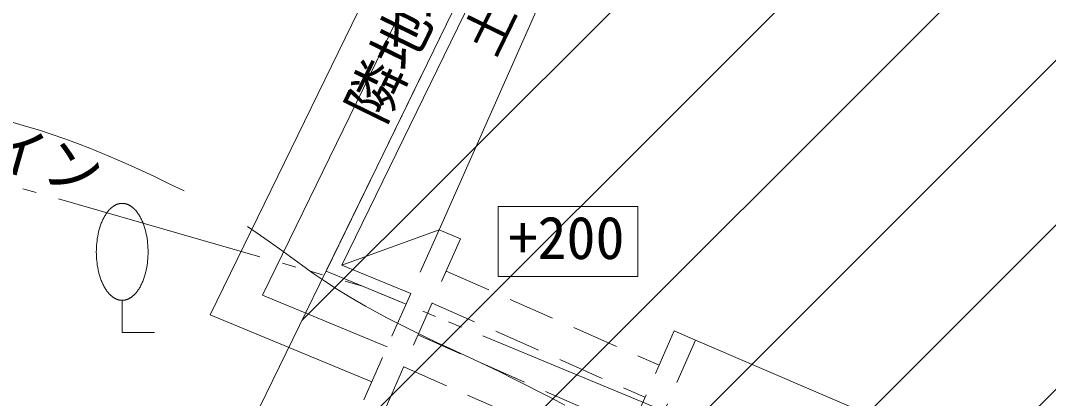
# Model space of a CAD drawing. Units: millimetres at full size, sheet at 1:200; details may follow other scales. Extents: x -40000 to 40000, y -27700 to 27700.
# Drawn here: x -12309 to -3476, y 3581 to 6829 of the extents above; entities that cross this region are included whole.
import ezdxf
from ezdxf.enums import TextEntityAlignment as Align

# ---------------------------------------------------------------- set-up
doc = ezdxf.new("R2010")
doc.units = ezdxf.units.MM
doc.header["$LTSCALE"] = 200
for name, pattern in [('CHAIN', [18.5, 12, -1.5, 3.5, -1.5]), ('DASHED2', [3, 2, -1]), ('DOUBLE_CHAIN2', [12.8, 9, -1, 0.6, -0.6, 0.6, -1])]:
    doc.linetypes.add(name, pattern=pattern)
for name, color, linetype, lineweight in [('0-0_通り芯', 33, 'Continuous', 18), ('0-4_外構２', 6, 'Continuous', 13), ('0-9_雨水ルート', 134, 'Continuous', 9), ('C-0_Layer192', 8, 'Continuous', 18), ('C-C_寸法', 5, 'Continuous', 13), ('C-D_文字', 1, 'Continuous', 18)]:
    doc.layers.add(name, color=color, linetype=linetype, lineweight=lineweight)
doc.styles.add('ＭＳ ゴシック', font='')
doc.styles.get('ＭＳ ゴシック').set_extended_font_data('MS Gothic')

msp = doc.modelspace()

# ---------------------------------------------------------------- linework, layer by layer
at = {"layer": '0-0_通り芯'}
for p, q in [((-5541.2, 13169.5), (-9684.1, 4676.2)), ((-8955.5, 4482.7), (-9547.6, 4727.9)), ((-8996, 4391.3), (-9684.1, 4676.2)), ((-9158.1, 4025.4), (-10230.1, 4469.4)), ((-9291.7, 3723.6), (-10680.5, 4298.7)), ((-1476.7, 1920.2), (-6507.7, 4083))]:
    msp.add_line(p, q, dxfattribs=at)
at = {"layer": '0-0_通り芯', "color": 2, "linetype": 'DASHED2', "lineweight": 13}
for p, q in [((-8712.7, 5030.9), (-11021.5, -181.7)), ((-8528.9, 4951.9), (-10834.6, -253.5)), ((-8528.9, 4951.9), (-8712.7, 5030.9)), ((-8651.3, 4675.6), (-6822.7, 3865.7)), ((-8772.8, 4401.3), (-6944.2, 3591.4)), ((-6691.4, 4162), (-8944.5, -924.8)), ((-6507.7, 4083), (-6691.4, 4162)), ((-8894.3, 4127), (-7065.7, 3317.1)), ((-6507.7, 4083), (-8761.3, -1005.1)), ((-9015.8, 3852.7), (-7187.2, 3042.8))]:
    msp.add_line(p, q, dxfattribs=at)
at = {"layer": '0-0_通り芯'}
for points in [[(-4660.2, 14571.5), (-6158.3, 13569.6), (-10680.5, 4298.7)], [(-4443.3, 14319.5), (-5900.7, 13344.9), (-10230.1, 4469.4)], [(-5900.7, 13344.9), (-5181.7, 12994.1), (-8712.7, 5030.9)], [(-5451.3, 13125.6), (-9547.6, 4727.9), (-8712.7, 5030.9)]]:
    msp.add_lwpolyline(points, dxfattribs=at)
at = {"layer": '0-4_外構２'}
for points in [[(-10904.7, 5366.2), (-11030.9, 5427), (-11152.5, 5484.8), (-11270.1, 5539.5), (-11384.3, 5591.4), (-11495.8, 5640.6), (-11605.4, 5687.2), (-11713.6, 5731.3), (-11821.1, 5773.2), (-11928.7, 5812.8), (-12036.9, 5850.4), (-12146.5, 5886), (-12258.1, 5919.8), (-12372.4, 5952)], [(-7630.8, 3523.4), (-7750.5, 3585.4), (-7875, 3649.9), (-7946.6, 3686.9), (-8072.5, 3750.9), (-8191.4, 3809.6), (-8304.7, 3863.9), (-8413.6, 3915.1), (-8519.5, 3964.1), (-8623.5, 4012), (-8727.1, 4060.1), (-8831.5, 4109.3), (-8937.9, 4160.8), (-9047.7, 4215.7), (-9162.2, 4275), (-9282.6, 4339.8), (-9343.9, 4373.8), (-9468.8, 4446.1), (-9584.8, 4517.8), (-9693.5, 4588.8), (-9796.5, 4659.2), (-9895.1, 4729), (-9990.9, 4798.2), (-10085.4, 4866.9), (-10180.2, 4935), (-10276.6, 5002.5), (-10360.3, 5059.1)]]:
    msp.add_lwpolyline(points, dxfattribs=at)
at = {"layer": '0-9_雨水ルート'}
for points in [[(-11435.9, 5257.9), (-11438.4, 5257.8), (-11440.8, 5257.8), (-11443.3, 5257.6), (-11445.8, 5257.4), (-11448.3, 5257.2), (-11450.8, 5256.9), (-11453.3, 5256.6), (-11455.9, 5256.2), (-11458.4, 5255.7), (-11460.9, 5255.2), (-11463.5, 5254.6), (-11466.1, 5254), (-11468.6, 5253.3), (-11471.2, 5252.6), (-11473.8, 5251.8), (-11476.3, 5250.9), (-11478.9, 5250), (-11481.5, 5249), (-11484.1, 5247.9), (-11486.7, 5246.8), (-11489.3, 5245.7), (-11491.9, 5244.4), (-11494.5, 5243.1), (-11497.1, 5241.8), (-11499.6, 5240.4), (-11502.2, 5238.9), (-11504.8, 5237.3), (-11507.4, 5235.7), (-11510, 5234), (-11512.6, 5232.3), (-11515.1, 5230.5), (-11517.7, 5228.6), (-11522.8, 5224.7), (-11527.9, 5220.5), (-11533, 5216), (-11538, 5211.3), (-11543, 5206.3), (-11547.9, 5201.1), (-11552.7, 5195.6)], [(-11323.9, 5201.1), (-11328.8, 5206.3), (-11333.8, 5211.3), (-11338.8, 5216), (-11343.9, 5220.5), (-11349, 5224.7), (-11354.1, 5228.6), (-11356.6, 5230.5), (-11359.2, 5232.3), (-11361.8, 5234), (-11364.4, 5235.7), (-11367, 5237.3), (-11369.6, 5238.9), (-11372.1, 5240.4), (-11374.7, 5241.8), (-11377.3, 5243.1), (-11379.9, 5244.4), (-11382.5, 5245.7), (-11385.1, 5246.8), (-11387.7, 5247.9), (-11390.3, 5249), (-11392.9, 5250), (-11395.5, 5250.9), (-11398, 5251.8), (-11400.6, 5252.6), (-11403.2, 5253.3), (-11405.7, 5254), (-11408.3, 5254.6), (-11410.8, 5255.2), (-11413.4, 5255.7), (-11415.9, 5256.2), (-11418.5, 5256.6), (-11421, 5256.9), (-11423.5, 5257.2), (-11426, 5257.4), (-11428.5, 5257.6), (-11431, 5257.8), (-11433.4, 5257.8), (-11435.9, 5257.9)], [(-11552.7, 5195.6), (-11557.5, 5189.9), (-11562.3, 5184), (-11566.9, 5177.8), (-11571.5, 5171.3), (-11576, 5164.7), (-11580.4, 5157.8), (-11584.7, 5150.7), (-11588.9, 5143.3), (-11593.1, 5135.8), (-11597.1, 5128.1), (-11601, 5120.2), (-11604.8, 5112.1), (-11608.5, 5103.8), (-11612, 5095.4), (-11615.4, 5086.8), (-11618.8, 5078), (-11621.9, 5069.2), (-11627.9, 5051.1), (-11633.3, 5032.5), (-11638.2, 5013.6), (-11642.6, 4994.5), (-11646.3, 4975.2), (-11649.6, 4955.8), (-11652.3, 4936.3), (-11654.5, 4916.9), (-11656.1, 4897.7), (-11657.3, 4878.6), (-11657.9, 4859.7), (-11658.2, 4841.1), (-11657.9, 4822.5), (-11657.3, 4803.7), (-11656.1, 4784.6), (-11654.5, 4765.3), (-11652.3, 4745.9), (-11649.6, 4726.4), (-11646.3, 4707), (-11642.6, 4687.7), (-11638.2, 4668.6), (-11633.3, 4649.7)], [(-11233.6, 4668.6), (-11229.2, 4687.7), (-11225.4, 4707), (-11222.2, 4726.4), (-11219.5, 4745.9), (-11217.3, 4765.3), (-11215.7, 4784.6), (-11214.5, 4803.7), (-11213.8, 4822.5), (-11213.6, 4841.1), (-11213.8, 4859.7), (-11214.5, 4878.6), (-11215.7, 4897.7), (-11217.3, 4916.9), (-11219.5, 4936.3), (-11222.2, 4955.8), (-11225.4, 4975.2), (-11229.2, 4994.5), (-11233.6, 5013.6), (-11238.5, 5032.5), (-11243.9, 5051.1), (-11249.9, 5069.2), (-11253, 5078), (-11256.3, 5086.8), (-11259.8, 5095.4), (-11263.3, 5103.8), (-11267, 5112.1), (-11270.8, 5120.2), (-11274.7, 5128.1), (-11278.7, 5135.8), (-11282.8, 5143.3), (-11287.1, 5150.7), (-11291.4, 5157.8), (-11295.8, 5164.7), (-11300.3, 5171.3), (-11304.9, 5177.8), (-11309.5, 5184), (-11314.3, 5189.9), (-11319.1, 5195.6), (-11323.9, 5201.1)], [(-11633.3, 4649.7), (-11627.9, 4631.2), (-11621.9, 4613), (-11618.8, 4604.2), (-11615.4, 4595.4), (-11612, 4586.9), (-11608.5, 4578.4), (-11604.8, 4570.2), (-11601, 4562.1), (-11597.1, 4554.1), (-11593.1, 4546.4), (-11588.9, 4538.9), (-11584.7, 4531.6), (-11580.4, 4524.4), (-11576, 4517.6), (-11571.5, 4510.9), (-11566.9, 4504.4), (-11562.3, 4498.2), (-11557.5, 4492.3), (-11552.7, 4486.6), (-11547.9, 4481.1), (-11543, 4475.9), (-11538, 4470.9), (-11533, 4466.2), (-11527.9, 4461.7), (-11522.8, 4457.5), (-11517.7, 4453.6), (-11515.1, 4451.7), (-11512.6, 4449.9), (-11510, 4448.2), (-11507.4, 4446.5), (-11504.8, 4444.9), (-11502.2, 4443.3), (-11499.6, 4441.9), (-11497.1, 4440.4), (-11494.5, 4439.1), (-11491.9, 4437.8), (-11489.3, 4436.5), (-11486.7, 4435.4), (-11484.1, 4434.3)], [(-11385.1, 4435.4), (-11382.5, 4436.5), (-11379.9, 4437.8), (-11377.3, 4439.1), (-11374.7, 4440.4), (-11372.1, 4441.9), (-11369.6, 4443.3), (-11367, 4444.9), (-11364.4, 4446.5), (-11361.8, 4448.2), (-11359.2, 4449.9), (-11356.6, 4451.7), (-11354.1, 4453.6), (-11349, 4457.5), (-11343.9, 4461.7), (-11338.8, 4466.2), (-11333.8, 4470.9), (-11328.8, 4475.9), (-11323.9, 4481.1), (-11319.1, 4486.6), (-11314.3, 4492.3), (-11309.5, 4498.2), (-11304.9, 4504.4), (-11300.3, 4510.9), (-11295.8, 4517.6), (-11291.4, 4524.4), (-11287.1, 4531.6), (-11282.8, 4538.9), (-11278.7, 4546.4), (-11274.7, 4554.1), (-11270.8, 4562.1), (-11267, 4570.2), (-11263.3, 4578.4), (-11259.8, 4586.9), (-11256.3, 4595.4), (-11253, 4604.2), (-11249.9, 4613), (-11243.9, 4631.2), (-11238.5, 4649.7), (-11233.6, 4668.6)], [(-11484.1, 4434.3), (-11481.5, 4433.2), (-11478.9, 4432.2), (-11476.3, 4431.3), (-11473.8, 4430.4), (-11471.2, 4429.6), (-11468.6, 4428.9), (-11466.1, 4428.2), (-11463.5, 4427.6), (-11460.9, 4427), (-11458.4, 4426.5), (-11455.9, 4426), (-11453.3, 4425.6), (-11450.8, 4425.3), (-11448.3, 4425), (-11445.8, 4424.8), (-11443.3, 4424.6), (-11440.8, 4424.4), (-11438.4, 4424.4), (-11435.9, 4424.3), (-11433.4, 4424.4), (-11431, 4424.4), (-11428.5, 4424.6), (-11426, 4424.8), (-11423.5, 4425), (-11421, 4425.3), (-11418.5, 4425.6), (-11415.9, 4426), (-11413.4, 4426.5), (-11410.8, 4427), (-11408.3, 4427.6), (-11405.7, 4428.2), (-11403.2, 4428.9), (-11400.6, 4429.6), (-11398, 4430.4), (-11395.5, 4431.3), (-11392.9, 4432.2), (-11390.3, 4433.2), (-11387.7, 4434.3), (-11385.1, 4435.4)], [(-11435.9, 4424.3), (-11435.9, 4146.5), (-11158.1, 4146.5)]]:
    msp.add_lwpolyline(points, dxfattribs=at)
at = {"layer": 'C-0_Layer192', "color": 1, "linetype": 'CHAIN'}
msp.add_line((-4412.7, 15483), (-11927, 78.2), dxfattribs=at)
at = {"layer": 'C-0_Layer192'}
for p, q in [((-9892, 4250.1), (-545.5, 13596.6)), ((-11238.8, 1489.1), (405, 13132.9)), ((-11389.7, -76), (1355.6, 12669.3)), ((-10329.4, -429.9), (2306.1, 12205.6)), ((-9288.6, -803.3), (3256.7, 11741.9)), ((-8286.5, -1215.4), (4207.2, 11278.3))]:
    msp.add_line(p, q, dxfattribs=at)
at = {"layer": 'C-0_Layer192', "color": 134, "linetype": 'DOUBLE_CHAIN2', "lineweight": 9}
msp.add_line((-16903.1, 6708.2), (-9370.1, 4546.2), dxfattribs=at)
msp.add_lwpolyline([(15194.3, -7304.2), (-1942.4, 1470.4), (-9370.1, 4546.2)], dxfattribs=at)
at = {"layer": 'C-D_文字'}
msp.add_lwpolyline([(-8205.7, 4630.4), (-7005.7, 4630.4), (-7005.7, 5230.4), (-8205.7, 5230.4)], close=True, dxfattribs=at)

# ---------------------------------------------------------------- texts
at = {"layer": '0-0_通り芯', "color": 1, "style": 'ＭＳ ゴシック'}
msp.add_text('土木擁壁（H1.4～0.4)', height=322.6, rotation=63.997, dxfattribs=at).set_placement((-8146.1, 6460.6), align=Align.BOTTOM_LEFT)
at = {"layer": 'C-C_寸法', "color": 1, "style": 'ＭＳ ゴシック'}
msp.add_text('隣地境界線\u300017.14', height=366.6, rotation=63.997, dxfattribs=at).set_placement((-9101.5, 5870.7), align=Align.BOTTOM_LEFT)
at = {"layer": 'C-D_文字', "style": 'ＭＳ ゴシック'}
msp.add_text('▼緑地ライン', height=366.6, rotation=343.986, dxfattribs=at).set_placement((-14578.4, 6041), align=Align.BOTTOM_LEFT)
msp.add_text('+200', height=366.6, dxfattribs=at).set_placement((-8116.7, 4669.2), align=Align.BOTTOM_LEFT)

doc.saveas('drawing.dxf')
